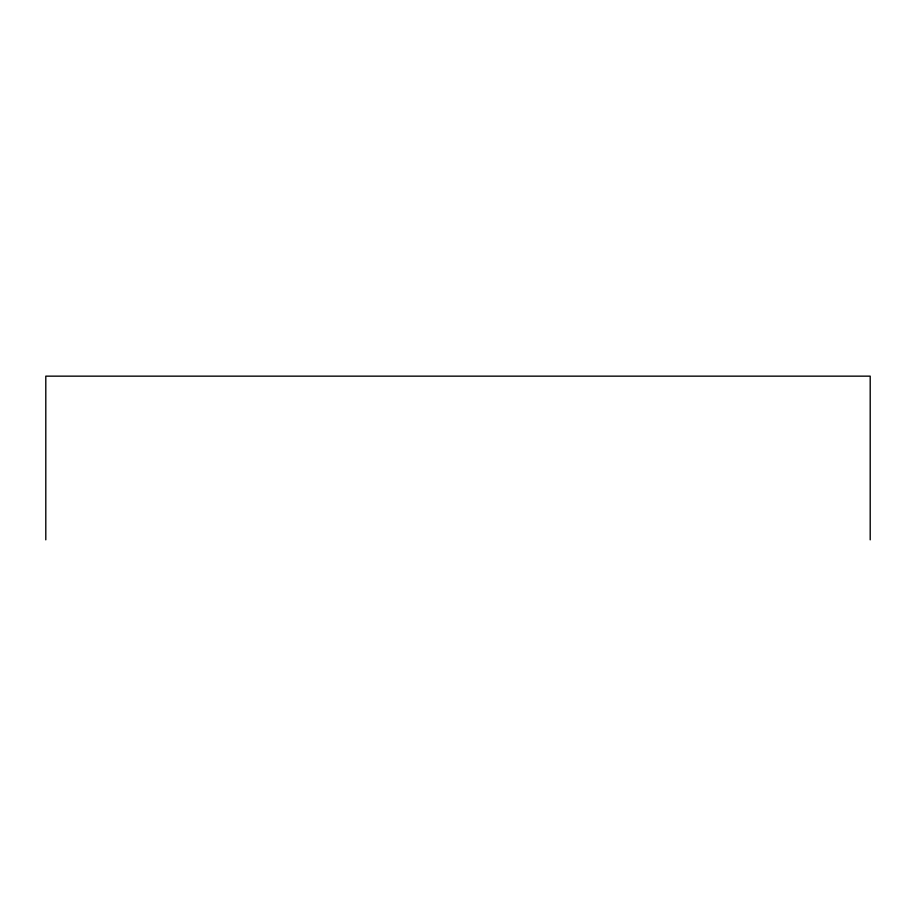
<?xml version="1.0" encoding="UTF-8"?>
<svg xmlns="http://www.w3.org/2000/svg" width="916" height="916" viewBox="0 0 916 916"><rect width="100%" height="100%" fill="white"/><g stroke="black" fill="none" stroke-linecap="round" stroke-linejoin="round"><path stroke-width="1.37" d="M870.2 539.845L870.2 376.155L45.8 376.155L45.8 539.845"/></g></svg>
